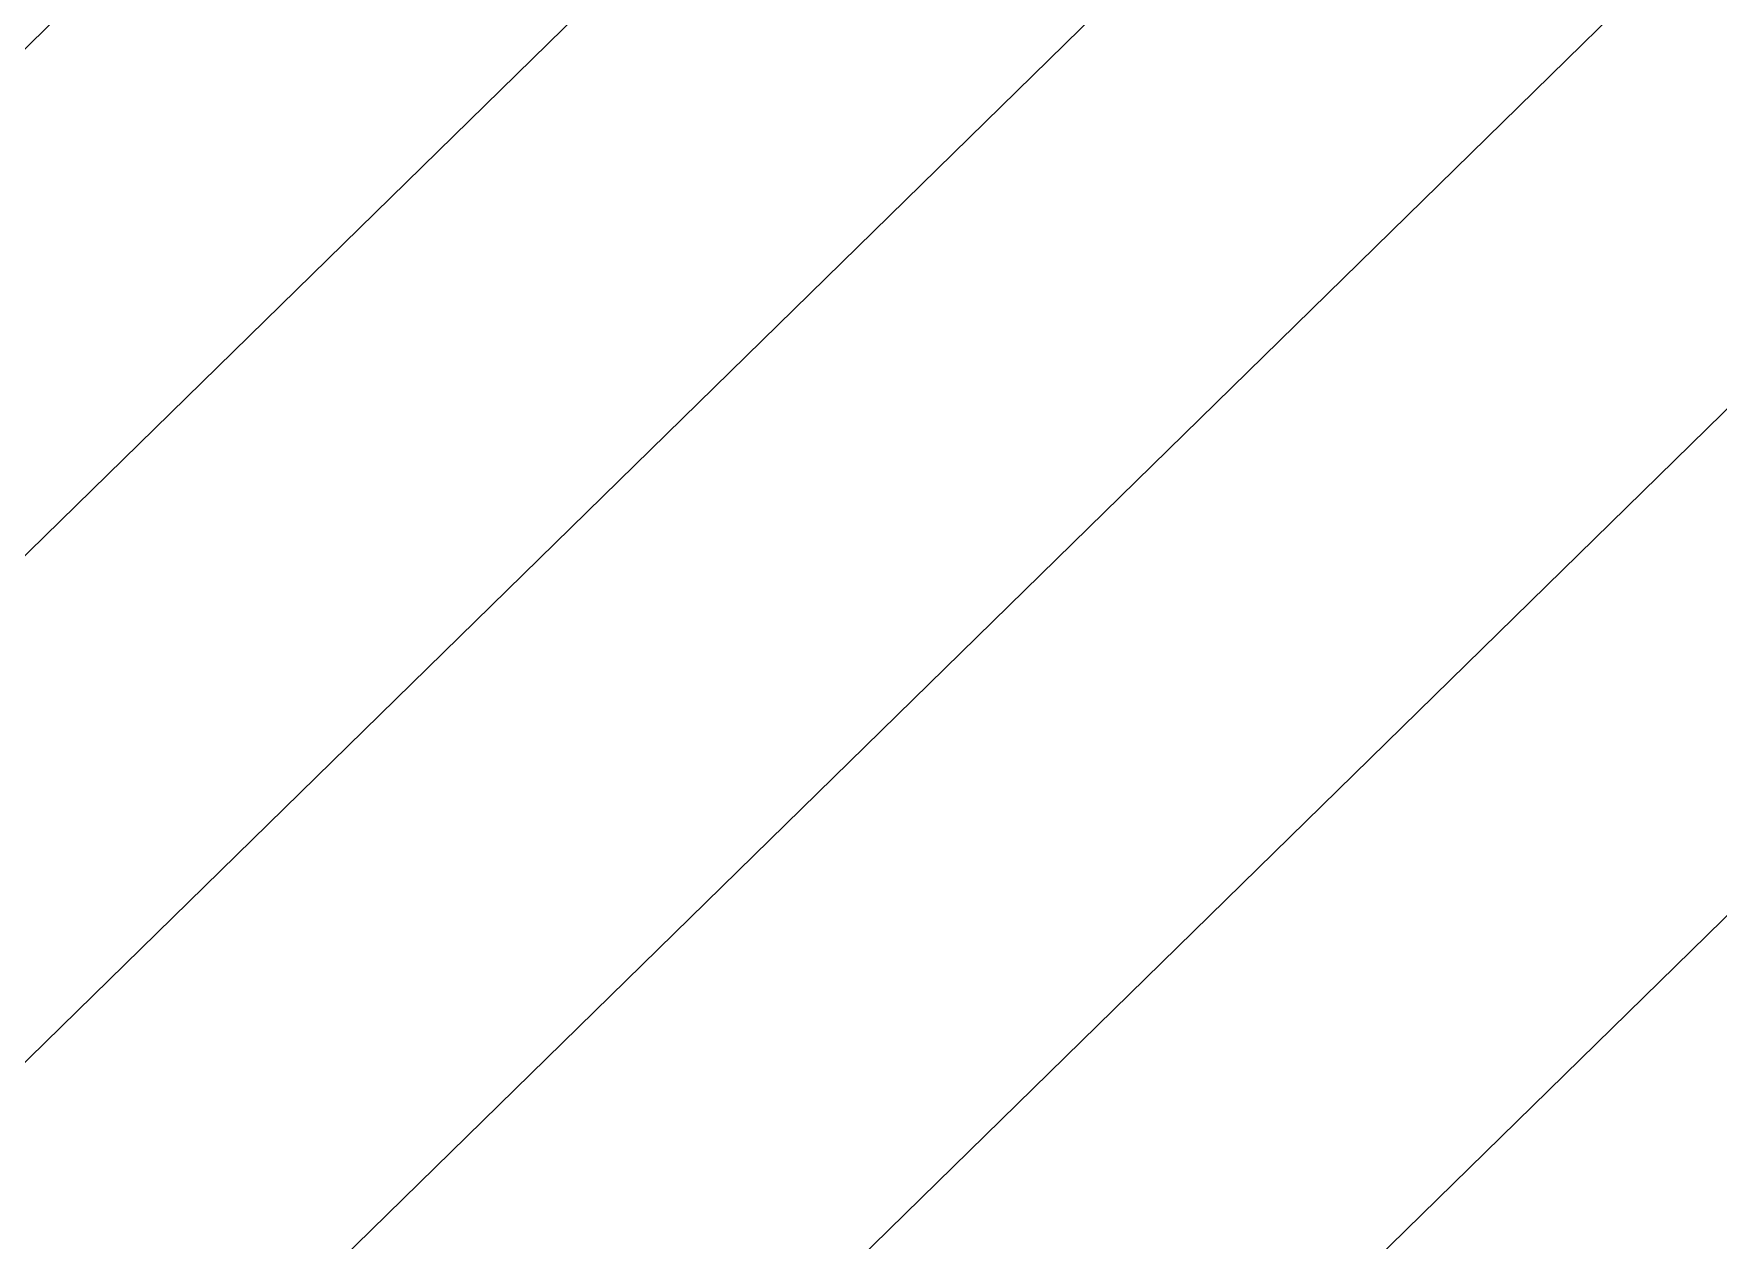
# Model space of a CAD drawing. Extents: x 7084 to 11035, y 13750 to 16729.
# Drawn here: x 8676.013 to 8677.624, y 15516.623 to 15517.777 of the extents above; entities that cross this region are included whole.
import ezdxf

# ---------------------------------------------------------------- set-up
doc = ezdxf.new("R2010")
doc.units = 0
doc.layers.add('Default', color=7, linetype='Continuous')

msp = doc.modelspace()

# ---------------------------------------------------------------- linework, layer by layer
at = {"layer": 'Default'}
for points in [[(8395.7656, 15139.4874), (8402.8193, 15227.6593), (8504.982, 15281.1053), (8520.3052, 15280.1895), (8569.6815, 15382.4689), (8611.3492, 15388.8793), (8653.6716, 15448.8363), (8684.6553, 15433.8786), (8744.4119, 15418.2974), (8808.5109, 15458.3592), (8742.8488, 15537.9214), (8705.8166, 15501.6567), (8674.8329, 15516.6143), (8711.8651, 15552.879), (8757.037, 15644.9816), (8836.3916, 15701.4116), (8970.4129, 15733.1535), (9002.9192, 15785.4377), (9100.4382, 15718.0492), (9269.7282, 15712.7588), (9364.9538, 15679.2535), (9461.9429, 15642.2213), (9593.1291, 15677.0775)], [(8397.4195, 15138.9264), (8404.4962, 15227.3855), (8505.5604, 15280.2568), (8520.7188, 15279.3509), (8570.2559, 15381.9634), (8611.4755, 15388.3049), (8653.9359, 15448.4571), (8684.5864, 15433.6603), (8744.5376, 15418.0284), (8808.8454, 15458.2207), (8742.9694, 15538.042), (8705.8166, 15501.6592), (8675.1661, 15516.456), (8712.3189, 15552.8388), (8757.005, 15643.951), (8836.6182, 15700.5649), (8971.076, 15732.4101), (9003.2328, 15784.1322), (9099.7032, 15717.4682)], [(8570.8303, 15381.4579), (8611.6019, 15387.7305), (8654.2001, 15448.078), (8684.5175, 15433.4421), (8744.6634, 15417.7593), (8809.1799, 15458.0822), (8743.09, 15538.1626), (8705.8166, 15501.6617), (8675.4992, 15516.2977), (8712.7727, 15552.7986), (8756.9731, 15642.9204), (8836.8447, 15699.7181), (8971.7391, 15731.6668), (9003.5464, 15782.8266), (9098.9681, 15716.8873), (9269.361, 15711.5625), (9365.2069, 15677.8389), (9462.8279, 15640.5655), (9591.1929, 15674.672)], [(8407.8499, 15226.8379), (8506.7171, 15278.5599), (8521.5459, 15277.6736), (8571.4047, 15380.9524), (8611.7283, 15387.1561), (8654.4643, 15447.6989), (8684.4485, 15433.2238), (8744.7891, 15417.4903), (8809.5144, 15457.9436), (8743.2107, 15538.2833), (8705.8166, 15501.6642), (8675.8324, 15516.1393), (8713.2265, 15552.7584), (8756.9412, 15641.8899), (8837.0713, 15698.8714), (8972.4022, 15730.9234), (9003.86, 15781.5211), (9098.2331, 15716.3064), (9269.1774, 15710.9643), (9365.3335, 15677.1316), (9463.2704, 15639.7375), (9590.2248, 15673.4693)], [(8452.3765, 14999.368), (8402.3812, 15137.2434), (8409.5268, 15226.5641), (8507.2954, 15277.7114), (8521.9595, 15276.835), (8571.9791, 15380.447), (8611.8546, 15386.5817), (8654.7286, 15447.3198), (8684.3796, 15433.0055), (8744.9148, 15417.2213), (8809.8489, 15457.8051), (8743.3313, 15538.4039), (8705.8166, 15501.6667), (8676.1656, 15515.981), (8713.6802, 15552.7182), (8756.9092, 15640.8593), (8837.2978, 15698.0246), (8973.0653, 15730.1801), (9004.1735, 15780.2155), (9097.4981, 15715.7254), (9268.9938, 15710.3661), (9365.4601, 15676.4243), (9463.713, 15638.9096), (9589.2567, 15672.2665)], [(8411.2036, 15226.2903), (8507.8737, 15276.8629), (8522.3731, 15275.9963), (8572.5535, 15379.9415), (8611.981, 15386.0073), (8654.9928, 15446.9407), (8684.3107, 15432.7872), (8745.0405, 15416.9523), (8810.1834, 15457.6666), (8743.4519, 15538.5245), (8705.8166, 15501.6692), (8676.4987, 15515.8227), (8714.134, 15552.678), (8756.8773, 15639.8288), (8837.5244, 15697.1779), (8973.7284, 15729.4367), (9004.4871, 15778.91), (9096.7631, 15715.1445), (9268.8103, 15709.7679), (9365.5867, 15675.717), (9464.1555, 15638.0816), (9588.2886, 15671.0638)]]:
    msp.add_lwpolyline(points, dxfattribs=at)

doc.saveas('drawing.dxf')
